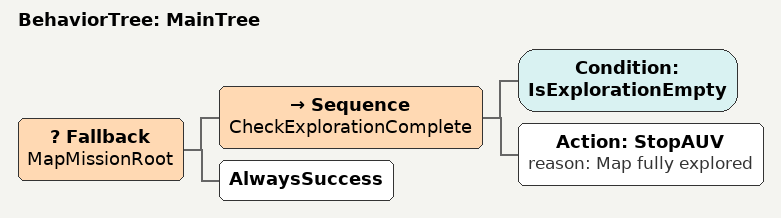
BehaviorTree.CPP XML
<root BTCPP_format="4">
    <BehaviorTree ID="MainTree">
        <Fallback name="MapMissionRoot">

            <!-- 1. Stop if no points left -->
            <Sequence name="CheckExplorationComplete">
                <Condition ID="IsExplorationEmpty"/>
                <Action ID="StopAUV" reason="Map fully explored"/>
            </Sequence>

            <!-- 2. Otherwise, keep running (Return running so the tree doesn't exit) -->
            <AlwaysSuccess/>

        </Fallback>
    </BehaviorTree>
</root>
